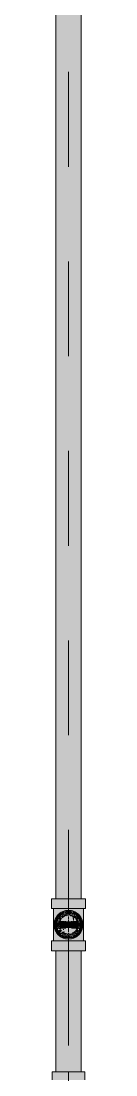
# Model space of a CAD drawing. Header units: millimetres. Extents: x -4000 to 187956, y -58990 to 162485.
# Drawn here: x 79221 to 79279, y 128198 to 129964 of the extents above; entities that cross this region are included whole.
import ezdxf

# ---------------------------------------------------------------- set-up
doc = ezdxf.new("R2010")
doc.units = ezdxf.units.MM
doc.linetypes.add('Dash 1_16_', pattern=[317.5, 158.75, -158.75])
for name, color, linetype, lineweight in [('F-SPRN', 3, 'Continuous', 9), ('P-PIPE', 3, 'Continuous', 9), ('P-PIPE-CNTR', 3, 'Continuous', 9)]:
    doc.layers.add(name, color=color, linetype=linetype, lineweight=lineweight)

# ---------------------------------------------------------------- blocks, each defined once
blk = doc.blocks.new('Sprinkler_Up - DN20-V244-FFS - TANG 1')
at = {"layer": 'F-SPRN', "transparency": 33554534}
for points in [[(-13.5, 0), (-3.9, 0.7), (-1.7, 2.9), (-1.2, 3.5), (-0.6, 4), (0.6, 4), (1.2, 3.5), (1.7, 2.9), (4.6, 0), (22.2, 0), (18, 13.1), (6.9, 21.2), (-6.9, 21.2), (-18, 13.1), (-22.2, 0)], [(-6.9, -21.2), (6.9, -21.2), (18, -13.1), (22.2, 0), (3.9, -0.7), (1.7, -2.9), (1.2, -3.5), (0.6, -4), (-0.6, -4), (-1.2, -3.5), (-1.7, -2.9), (-4.6, 0), (-22.2, 0), (-18, -13.1), (-12.4, -17.1)], [(0, -16.7), (4.3, -16.1), (11.8, -11.8), (16.1, -4.3), (16.1, 4.3), (11.8, 11.8), (8.3, 14.4), (0, 16.7), (-4.6, 15.9), (-11.8, 11.8), (-16.1, 4.3), (-16.1, -4.3), (-11.8, -11.8), (-8.3, -14.4), (-4.6, -15.4)], [(0, -15.6), (7.8, -13.5), (13.5, -7.8), (15.1, -4), (15.1, 4), (13.5, 7.8), (7.8, 13.5), (0, 15.6), (-7.8, 13.5), (-11, 11), (-15.4, 1.2), (-15.1, -4), (-11, -11), (-7.8, -13.5), (-4.6, -14.4)], [(-10.9, -5.5), (-10.9, 5.4), (-14.5, 5.4), (-14.5, -5.5)], [(-7.7, -5.5), (-7.7, 5.4), (-10.9, 5.4), (-10.9, -5.5)], [(-7.7, -5.5), (0, -5.5), (0, 5.4), (-7.7, 5.4), (-7.7, 1.2)], [(-2.9, -4.9), (2.9, -4.9), (5.7, 0), (-5.7, 0), (-4.6, -1.9)], [(0, 0), (5.7, 0), (2.9, 4.9), (-2.9, 4.9), (-4.6, 0)], [(0, 0), (4.6, 0), (0, 4.6), (-4.6, 0)], [(0, -4.6), (4.6, 0), (-4.6, 0)], [(0, -2.6), (1.3, 0), (-1.8, 0)], [(-1.3, 0), (1.8, 0), (0, 2.6)], [(7.7, -5.5), (7.7, 5.4), (0, 5.4), (0, -5.5)], [(10.9, -5.5), (10.9, 5.4), (7.7, 5.4), (7.7, -5.5)], [(14.5, -5.5), (14.5, 5.4), (10.9, 5.4), (10.9, -5.5)]]:
    blk.add_hatch(color=1, dxfattribs=at).paths.add_polyline_path(points)
at = {"layer": 'F-SPRN', "color": 1}
for p, q in [((-11.5, 5.4), (-14.5, 5.4)), ((-14.5, 5.4), (-11.3, 5.4)), ((-14.5, 5.4), (-14.5, 3.7)), ((-14.5, 3.3), (-14.5, 1.3)), ((-14.5, 1.2), (-14.5, 0)), ((-11.5, 5.4), (-11.5, 4)), ((-10.9, 1.9), (-10.9, 3.6)), ((-10.8, 5.4), (-8, 5.4)), ((-8.1, 5.4), (-10.8, 5.4)), ((-8.1, 5.4), (-8.1, 2.8)), ((-8.1, 2.5), (-8.1, 1.2)), ((-7.7, 4.8), (-7.7, 2.7)), ((-7.7, 4.8), (-7.7, 2.7)), ((-6.7, 5.4), (-4.7, 5.4)), ((-4.6, 5.4), (-5.8, 5.4)), ((-5.8, 3.8), (-5.8, 2.2)), ((-2.1, 0), (-2.1, 0)), ((-2.1, 0), (-2.1, -0.1)), ((0, 2.1), (-0.1, 2.1)), ((2.1, 0), (2.1, 0.1)), ((2.1, 0), (2.1, 0)), ((4.7, 5.4), (6.5, 5.4)), ((7.7, 5.4), (10.8, 5.4)), ((7.7, 5.2), (7.7, 2.7)), ((7.7, 5.2), (7.7, 2.7)), ((7.7, 2.3), (7.7, 0.5)), ((7.7, 2.3), (7.7, 0.5)), ((10.8, 5.4), (8.1, 5.4)), ((8.1, 5.4), (8.1, 2.8)), ((8.1, 2.5), (8.1, 0.4)), ((10.9, 5.4), (14.5, 5.4)), ((10.9, 3.6), (10.9, 0.2)), ((14.5, 5.4), (11.5, 5.4)), ((11.5, 5.4), (11.5, 4)), ((11.5, 3), (11.5, 0.2)), ((14.5, 5.4), (14.5, -5.5)), ((-14.5, -1.3), (-14.5, -3.7)), ((-11.1, -5.5), (-14.5, -5.5)), ((-14.5, -5.5), (-11.5, -5.5)), ((-10.9, -2.6), (-10.9, -1.3)), ((-10.8, -5.5), (-8.1, -5.5)), ((-7.8, -5.5), (-10.8, -5.5)), ((-8.1, -4.2), (-8.1, -5.5)), ((-7.7, -2.7), (-7.7, -4)), ((-7.7, -2.7), (-7.7, -4)), ((-7, -5.5), (-5.8, -5.5)), ((-4.8, -5.5), (-7, -5.5)), ((-5.8, -2.3), (-5.8, -3.8)), ((-5.8, -5.5), (-4.6, -5.5)), ((-2.1, -0.3), (-2, -0.4)), ((-2, -0.4), (-2, -0.5)), ((-2, -0.5), (-2, -0.6)), ((-2, -0.6), (-2, -0.7)), ((-2, -0.7), (-1.9, -0.7)), ((-1.9, -0.7), (-1.9, -0.8)), ((-1.9, -0.8), (-1.9, -0.9)), ((-1.9, -0.9), (-1.8, -1)), ((-1.8, -1), (-1.8, -1.1)), ((-1.8, -1), (-1.8, -1)), ((-1.8, -1.1), (-1.7, -1.2)), ((-1.7, -1.2), (-1.6, -1.3)), ((-1.7, -1.2), (-1.7, -1.2)), ((-1.6, -1.3), (-1.6, -1.4)), ((-1.6, -1.4), (-1.5, -1.4)), ((-1.5, -1.4), (-1.4, -1.5)), ((-1.4, -1.5), (-1.3, -1.6)), ((-1.4, -1.5), (-1.4, -1.5)), ((-1.3, -1.6), (-1.3, -1.7)), ((-1.3, -1.7), (-1.2, -1.7)), ((-1.2, -1.7), (-1.1, -1.7)), ((-1.1, -1.7), (-1.1, -1.8)), ((-1.1, -1.8), (-1, -1.8)), ((-1, -1.8), (-0.9, -1.9)), ((-0.9, -1.9), (-0.8, -1.9)), ((-0.8, -1.9), (-0.7, -2)), ((-0.8, -1.9), (-0.8, -1.9)), ((-0.7, -2), (-0.6, -2)), ((-0.6, -2), (-0.5, -2)), ((-0.5, -2), (-0.4, -2)), ((-0.4, -2), (-0.3, -2.1)), ((-0.4, -2), (-0.4, -2)), ((-0.3, -2.1), (-0.2, -2.1)), ((-0.2, -2.1), (-0.1, -2.1)), ((-0.1, -2.1), (0, -2.1)), ((0, -2.1), (0.1, -2.1)), ((0.1, -2.1), (0.2, -2.1)), ((0.1, -2.1), (0.1, -2.1)), ((0.2, -2.1), (0.3, -2.1)), ((0.3, -2.1), (0.4, -2)), ((0.4, -2), (0.5, -2)), ((0.5, -2), (0.6, -2)), ((0.6, -2), (0.7, -2)), ((0.6, -2), (0.6, -2)), ((0.7, -2), (0.8, -1.9)), ((0.8, -1.9), (0.9, -1.9)), ((0.9, -1.9), (1, -1.8)), ((0.9, -1.9), (0.9, -1.9)), ((1, -1.8), (1.1, -1.8)), ((1.1, -1.8), (1.2, -1.7)), ((1.2, -1.7), (1.3, -1.6)), ((1.2, -1.7), (1.2, -1.7)), ((1.3, -1.6), (1.4, -1.6)), ((1.4, -1.5), (1.5, -1.5)), ((1.4, -1.6), (1.4, -1.5)), ((1.5, -1.4), (1.6, -1.3)), ((1.5, -1.5), (1.5, -1.4)), ((1.6, -1.3), (1.7, -1.2)), ((1.6, -1.3), (1.6, -1.3)), ((1.7, -1.1), (1.8, -1.1)), ((1.7, -1.2), (1.7, -1.1)), ((1.8, -1), (1.9, -0.9)), ((1.8, -1.1), (1.8, -1)), ((1.9, -0.8), (2, -0.7)), ((1.9, -0.8), (1.9, -0.8)), ((1.9, -0.9), (1.9, -0.8)), ((2, -0.4), (2.1, -0.3)), ((2, -0.5), (2, -0.4)), ((2, -0.5), (2, -0.5)), ((2, -0.6), (2, -0.5)), ((2, -0.7), (2, -0.6)), ((2.1, -0.1), (2.1, 0)), ((2.1, -0.2), (2.1, -0.1)), ((2.1, -0.3), (2.1, -0.2)), ((7, -5.5), (4.8, -5.5)), ((5.8, -2.2), (5.8, -3.8)), ((5.8, -5.5), (7, -5.5)), ((7.7, -0.5), (7.7, -2.3)), ((7.7, -0.5), (7.7, -2.3)), ((7.7, -2.7), (7.7, -5.4)), ((7.7, -2.7), (7.7, -5.4)), ((10.8, -5.5), (7.7, -5.5)), ((8.1, -0.4), (8.1, -2.5)), ((8.1, -2.8), (8.1, -5.5)), ((8.1, -5.5), (10.8, -5.5)), ((10.9, -0.2), (10.9, -3.6)), ((14.5, -5.5), (10.9, -5.5)), ((11.5, -0.2), (11.5, -3)), ((11.5, -4), (11.5, -5.5)), ((11.5, -5.5), (14.5, -5.5))]:
    blk.add_line(p, q, dxfattribs=at)
at = {"layer": 'F-SPRN', "color": 1, "flags": 128}
for points in [[(-0.6, 2), (-0.7, 2), (-0.8, 1.9), (-0.9, 1.9), (-0.9, 1.9), (-1, 1.8), (-1.1, 1.8), (-1.2, 1.7), (-1.2, 1.7), (-1.3, 1.6), (-1.4, 1.6), (-1.4, 1.5), (-1.5, 1.5), (-1.5, 1.4), (-1.6, 1.3), (-1.6, 1.3), (-1.7, 1.2), (-1.7, 1.1), (-1.8, 1.1), (-1.8, 1), (-1.9, 0.9), (-1.9, 0.8), (-1.9, 0.8), (-2, 0.7), (-2, 0.6), (-2, 0.5), (-2, 0.5), (-2, 0.4), (-2.1, 0.3), (-2.1, 0.2), (-2.1, 0.1), (-2.1, 0)], [(-0.5, 2), (-0.6, 2), (-0.6, 2)], [(-0.1, 2.1), (-0.1, 2.1), (-0.2, 2.1), (-0.3, 2.1), (-0.4, 2), (-0.5, 2)], [(2.1, 0.1), (2.1, 0.2), (2.1, 0.2), (2.1, 0.3), (2, 0.4), (2, 0.5), (2, 0.6), (2, 0.7), (1.9, 0.7), (1.9, 0.8), (1.9, 0.9), (1.8, 1), (1.8, 1), (1.8, 1.1), (1.7, 1.2), (1.7, 1.2), (1.6, 1.3), (1.6, 1.4), (1.5, 1.4), (1.4, 1.5), (1.4, 1.5), (1.3, 1.6), (1.3, 1.7), (1.2, 1.7), (1.1, 1.7), (1.1, 1.8), (1, 1.8), (0.9, 1.9), (0.8, 1.9), (0.8, 1.9), (0.7, 2), (0.6, 2), (0.5, 2), (0.4, 2), (0.4, 2), (0.3, 2.1), (0.2, 2.1), (0.1, 2.1), (0, 2.1)], [(-2.1, -0.1), (-2.1, -0.2), (-2.1, -0.2), (-2.1, -0.3)]]:
    blk.add_lwpolyline(points, dxfattribs=at)
at = {"layer": 'F-SPRN', "color": 1}
for radius, start, end in [(22.2, 360, 180), (21.9, 108.2621, 125.7507), (21.9, 99.348, 107.901), (21.9, 90.145, 98.8503), (21.9, 72.5583, 89.4624), (21.9, 54.2493, 71.7379), (21.9, 165.6773, 176.6838), (21.9, 144.7698, 164.8151), (21.9, 126.6942, 143.2701), (16.7, 167.6802, 180), (16.7, 167.6802, 180), (16.7, 155.3879, 164.9693), (16.7, 155.3879, 164.9693), (15.6, 175.5951, 180), (15.6, 175.5951, 180), (15.6, 166.4265, 171.292), (15.6, 166.4265, 171.292), (15.6, 150.9409, 165), (15.6, 159.6139, 165), (16.7, 136.7213, 149.931), (16.7, 136.7213, 149.931), (15.6, 150.9409, 156.3845), (15.6, 138.4214, 150), (15.6, 138.4214, 150), (16.7, 121.4181, 130.5751), (16.7, 121.4181, 130.5751), (15.6, 120.5262, 133.2078), (15.6, 120.5262, 133.2078), (16.7, 106.5995, 120), (16.7, 106.5995, 120), (15.6, 114.4363, 119.9813), (15.6, 114.4363, 119.9813), (5.71, 157.408, 165.6095), (15.6, 105, 107.3766), (15.6, 105, 107.3766), (16.7, 105, 106.1954), (16.7, 105, 106.1954), (4.63, 155.7832, 180), (4.63, 155.7832, 180), (16.7, 96.4143, 105), (16.7, 96.4143, 105), (4.63, 109.0192, 138.2703), (4.63, 109.0192, 138.2703), (15.6, 95.5762, 100.6843), (15.6, 95.5762, 100.6843), (2.56, 109.0192, 168.8278), (2.56, 109.0192, 168.8278), (2.04, 109.0192, 180), (16.7, 83.0684, 90), (16.7, 83.0684, 90), (4.63, 17.9592, 90), (4.63, 17.9592, 90), (3.81, 57.0577, 90), (2.56, 14.5599, 90), (2.56, 14.5599, 90), (2.04, 10.4703, 90), (15.6, 75.573, 80.5892), (15.6, 75.573, 80.5892), (3.81, 16.1605, 43.8358), (15.6, 67.5614, 74.5481), (15.6, 67.5614, 74.5481), (16.7, 60, 75), (16.7, 60, 75), (15.6, 60.0187, 65.5637), (15.6, 60.0187, 65.5637), (15.6, 46.7922, 60), (15.6, 46.7922, 60), (16.7, 49.4249, 58.5819), (16.7, 49.4249, 58.5819), (15.6, 30, 41.5786), (15.6, 30, 41.5786), (16.7, 30, 43.2787), (16.7, 30, 43.2787), (21.9, 36.7299, 53.3058), (15.6, 23.6155, 29.5646), (15.6, 15, 29.5646), (15.6, 15, 20.3861), (16.7, 15, 24.6121), (16.7, 15, 24.6121), (15.6, 360, 13.6618), (15.6, 0, 13.6618), (16.7, 360, 12.3198), (16.7, 0, 12.3198), (21.9, 15.1849, 35.2302), (21.9, 0.7385, 14.3227), (22.2, 180, 360), (21.9, 180.7385, 194.3227), (21.9, 195.1849, 215.2302), (21.9, 216.7299, 233.3058), (16.7, 180, 192.3198), (16.7, 180, 192.3198), (16.7, 195.0307, 204.6121), (16.7, 195.0307, 204.6121), (15.6, 181.9082, 193.6618), (15.6, 181.9082, 193.6618), (15.6, 197.3339, 209.5646), (15.6, 197.3339, 209.5646), (16.7, 210.069, 223.2787), (16.7, 210.069, 223.2787), (15.6, 212.5472, 221.5786), (15.6, 212.5472, 221.5786), (16.7, 229.4249, 238.5819), (16.7, 229.4249, 238.5819), (15.6, 233.795, 240), (15.6, 233.795, 240), (16.7, 240, 255), (16.7, 240, 255), (15.6, 240.0187, 252.6234), (15.6, 240.0187, 252.6234), (15.6, 252.6234, 255), (15.6, 252.6234, 255), (4.63, 197.9592, 0), (4.63, 197.9592, 360), (15.6, 255, 267.64), (15.6, 255, 267.64), (3.81, 196.1605, 360), (2.56, 191.1677, 270), (2.56, 191.1677, 270), (2.04, 190.4703, 270), (16.7, 263.0684, 270), (16.7, 263.0684, 270), (2.04, 270, 0), (2.56, 270, 0), (2.56, 270, 360), (15.6, 275.5762, 280.6843), (15.6, 275.5762, 280.6843), (16.7, 276.4143, 285), (16.7, 276.4143, 285), (16.7, 286.5995, 300), (16.7, 286.5995, 300), (15.6, 294.4363, 299.9813), (15.6, 294.4363, 299.9813), (15.6, 300, 313.2078), (15.6, 300, 313.2078), (16.7, 301.4181, 310.5751), (16.7, 301.4181, 310.5751), (15.6, 318.4214, 330), (15.6, 318.4214, 330), (16.7, 316.7213, 330), (16.7, 316.7213, 330), (21.9, 306.6942, 323.2701), (15.6, 330.4354, 345), (15.6, 330.4354, 336.3845), (15.6, 339.6139, 345), (15.6, 346.3382, 360), (15.6, 346.3382, 360), (16.7, 335.3879, 345), (16.7, 335.3879, 345), (16.7, 347.6802, 360), (16.7, 347.6802, 360), (21.9, 324.7698, 344.8151), (21.9, 345.6773, 359.2615), (21.9, 234.9761, 251.7379), (21.9, 252.5583, 269.4624), (21.9, 270.145, 278.8503), (21.9, 279.348, 287.901), (21.9, 288.2621, 305.0239)]:
    blk.add_arc((0, 0), radius, start, end, dxfattribs=at)
blk = doc.blocks.new('Steel_Transition_Threaded_HoaPhat - Standard-V248-FFS - TANG 1')
at = {"layer": 'P-PIPE', "lineweight": 13, "transparency": 33554534}
h = blk.add_hatch(color=1, dxfattribs=at)
h.paths.add_polyline_path([(79250, 128427.6), (79255.8, 128428.4), (79264.4, 128433), (79265.9, 128434.2), (79269.5, 128438.8), (79271.7, 128444.3), (79272.5, 128450.1), (79271.7, 128455.9), (79269.5, 128461.3), (79265.9, 128466), (79261.3, 128469.6), (79255.8, 128471.8), (79250, 128472.6), (79244.2, 128471.8), (79238.7, 128469.5), (79234.1, 128466), (79230.5, 128461.3), (79228.3, 128455.9), (79227.5, 128450.1), (79228.3, 128444.3), (79230.5, 128438.8), (79235.6, 128433), (79238.8, 128430.6), (79244.2, 128428.4)])
h.paths.add_polyline_path([(79250, 128430), (79244.8, 128430.7), (79239.5, 128433), (79235.8, 128435.9), (79232.6, 128440), (79230.6, 128444.9), (79230.1, 128451.3), (79230.6, 128455.3), (79232.6, 128460.1), (79235.8, 128464.3), (79240, 128467.5), (79245, 128469.5), (79250, 128470.2), (79255.2, 128469.5), (79260.1, 128467.5), (79264.2, 128464.3), (79267.4, 128460.1), (79269.4, 128455.3), (79270.1, 128450.1), (79269.4, 128444.9), (79267.4, 128440), (79264.2, 128435.9), (79260.1, 128432.7), (79255.2, 128430.7)])
for points in [[(79250, 128430), (79250, 128433.7), (79241.8, 128435.9), (79235.8, 128441.9), (79233.6, 128450.1), (79235.8, 128458.3), (79241.8, 128464.3), (79250, 128466.5), (79250, 128470.2), (79244.8, 128469.5), (79240, 128467.5), (79235.8, 128464.3), (79232.6, 128460.1), (79230.1, 128451.3), (79229.9, 128450.1), (79230.6, 128444.9), (79232.6, 128440), (79235.8, 128435.9), (79240, 128432.7), (79244.8, 128430.7)], [(79250, 128431.6), (79256.7, 128433), (79259.3, 128434.1), (79263.1, 128437), (79266, 128440.8), (79267.9, 128445.3), (79268.5, 128450.1), (79267.9, 128454.9), (79266, 128459.3), (79263.1, 128463.2), (79259.3, 128466.1), (79254.8, 128468), (79250, 128468.6), (79245.2, 128468), (79240.8, 128466.1), (79236.9, 128463.2), (79234, 128459.3), (79231.7, 128451.3), (79231.5, 128450.1), (79232.1, 128445.3), (79234, 128440.8), (79236.9, 128437), (79243.3, 128433), (79245.2, 128432.2)], [(79250, 128430), (79255.2, 128430.7), (79260.5, 128433), (79264.2, 128435.9), (79267.4, 128440), (79269.4, 128444.9), (79270.1, 128450.1), (79269.4, 128455.3), (79267.4, 128460.1), (79264.2, 128464.3), (79260.1, 128467.5), (79255, 128469.5), (79250, 128469.5), (79250, 128466.5), (79258.2, 128464.3), (79264.2, 128458.3), (79266.4, 128450.1), (79264.2, 128441.9), (79258.2, 128435.9), (79250, 128433)]]:
    blk.add_hatch(color=1, dxfattribs=at).paths.add_polyline_path(points)
at = {"layer": 'P-PIPE', "color": 20, "lineweight": 13}
for radius, start, end in [(22.5, 90, 270), (22.5, 120.191, 270), (20.1, 150, 162.7449), (18.5, 157.6232, 165), (18.5, 157.6232, 165), (20.1, 135, 148.1553), (18.5, 136.4297, 150), (18.5, 136.4297, 150), (20.1, 128.8856, 135), (16.4, 143.5463, 150), (18.5, 123.4976, 133.2041), (18.5, 123.4976, 133.2041), (20.1, 109.6859, 125.0043), (22.5, 120, 120.191), (22.5, 90, 120), (16.4, 121.0738, 128.0319), (18.5, 106.819, 120), (18.5, 106.819, 120), (16.4, 115.1607, 120), (16.4, 107.4657, 111.9681), (20.1, 104.4537, 105), (20.1, 100.9975, 104.4537), (18.5, 104.5189, 105), (18.5, 104.5189, 105), (16.4, 105, 106.4788), (18.5, 91.4353, 103.2046), (18.5, 91.4353, 103.2046), (16.4, 96.2132, 104.6042), (20.1, 90.5246, 98.5089), (22.5, 60, 90), (22.5, 270, 90), (22.5, 270, 59.809), (18.5, 78.0986, 90), (18.5, 78.0986, 90), (20.1, 75.5463, 87.9279), (18.5, 60, 75), (18.5, 60, 75), (16.4, 66.9681, 72.9388), (20.1, 75, 75.5463), (20.1, 60, 75), (16.4, 50.4733, 56.6389), (20.1, 54.9957, 60), (18.5, 46.7959, 56.5024), (18.5, 46.7959, 56.5024), (22.5, 59.809, 60), (20.1, 31.8447, 51.1144), (16.4, 30, 38.0319), (18.5, 30, 43.5703), (18.5, 30, 43.5703), (18.5, 15, 22.3768), (18.5, 15, 22.3768), (20.1, 17.2551, 30), (20.1, 176.5806, 193.9501), (20.1, 166.0499, 175.8245), (20.1, 197.2551, 210), (18.5, 166.5939, 180), (18.5, 166.5939, 180), (18.5, 180, 193.4061), (18.5, 180, 193.4061), (18.5, 195, 202.3768), (18.5, 195, 202.3768), (20.1, 211.8447, 231.1144), (16.4, 168.5467, 175.8091), (16.4, 184.8393, 191.4533), (18.5, 210, 223.5703), (18.5, 210, 223.5703), (16.4, 158.0319, 163.506), (16.4, 210.6635, 216.4537), (18.5, 316.4297, 330), (18.5, 316.4297, 330), (20.1, 315, 328.1553), (16.4, 338.0319, 342.8691), (16.4, 0, 8.0319), (16.4, 353.5463, 0), (18.5, 337.6232, 345), (18.5, 337.6232, 345), (20.1, 330, 342.7449), (18.5, 0, 13.4061), (18.5, 346.5939, 13.4061), (18.5, 346.5939, 0), (20.1, 346.0499, 13.9501), (18.5, 226.7959, 236.5024), (18.5, 226.7959, 236.5024), (20.1, 238.4086, 255), (16.4, 230.4733, 236.6389), (18.5, 240, 248.4957), (18.5, 240, 248.4957), (16.4, 240, 246.5955), (18.5, 248.8886, 255), (18.5, 248.8886, 255), (20.1, 255.0607, 267.9279), (16.4, 253.5212, 255), (18.5, 258.0986, 270), (18.5, 258.0986, 270), (16.4, 264.1652, 268.506), (20.1, 270.5246, 278.5089), (18.5, 271.4353, 283.2046), (18.5, 271.4353, 283.2046), (16.4, 276.2132, 283.9063), (20.1, 280.9975, 285), (16.4, 287.4657, 291.9681), (18.5, 286.819, 291.1114), (18.5, 286.819, 291.1114), (16.4, 293.4045, 300), (18.5, 291.5043, 300), (18.5, 291.5043, 300), (20.1, 289.6859, 301.5914), (18.5, 303.4976, 313.2041), (18.5, 303.4976, 313.2041), (20.1, 308.8856, 315)]:
    blk.add_arc((79250, 128450.1), radius, start, end, dxfattribs=at)

msp = doc.modelspace()

# ---------------------------------------------------------------- hatches: boundary and pattern name
at = {"layer": 'P-PIPE', "transparency": 33554534}
for points in [[(79250, 128493.7), (79250, 131148.9), (79228.9, 131148.9), (79229.6, 128493.7), (79244.5, 128493.7)], [(79250, 128493.7), (79271.1, 128493.7), (79270.4, 131148.9), (79250, 131148.9), (79250, 128506)], [(79222.4, 128477), (79250, 128477), (79250, 128493.7), (79221.4, 128493.7), (79221.4, 128477)], [(79278.6, 128477), (79277.7, 128493.7), (79250, 128493.7), (79250, 128477), (79277.7, 128477)], [(79228.1, 128423.1), (79250, 128423.1), (79250, 128428.9), (79240.8, 128431.3), (79233.9, 128436.8), (79231.7, 128439.4), (79229.2, 128446.2), (79229.2, 128454), (79233.9, 128463.4), (79237.7, 128467), (79244.3, 128470.2), (79250, 128471.2), (79250, 128477), (79224.7, 128477), (79225.6, 128423.1)], [(79250, 128426), (79256.2, 128426.8), (79262.1, 128429.2), (79267.1, 128433), (79270.9, 128438), (79273.3, 128443.8), (79274.1, 128450.1), (79273.3, 128456.3), (79270.9, 128462.1), (79263.9, 128469.5), (79262.1, 128471), (79256.2, 128473.4), (79250, 128474.2), (79243.8, 128473.4), (79236.1, 128469.5), (79233, 128467.1), (79229.1, 128462.1), (79226.7, 128456.3), (79225.9, 128450.1), (79226.7, 128443.8), (79229.1, 128438), (79233, 128433), (79237.9, 128429.2), (79243.8, 128426.8)], [(79271.9, 128423.1), (79275.3, 128423.1), (79274.4, 128477), (79250, 128477), (79250, 128471.2), (79259.2, 128468.9), (79266.1, 128463.4), (79268.3, 128460.7), (79270.8, 128454), (79270.8, 128446.2), (79266.1, 128436.8), (79262, 128433), (79255.7, 128430), (79250, 128428.9), (79250, 128423.1), (79267.9, 128423.1)], [(79241.7, 128435.6), (79242.8, 128437.6), (79241.7, 128441.7), (79242.8, 128445.9), (79245.8, 128449), (79257.2, 128454.3), (79258.4, 128458.4), (79257.2, 128462.6), (79255.9, 128464.3), (79250, 128466.8), (79241.7, 128464.6), (79235.5, 128458.4), (79233.3, 128450.1), (79235.5, 128441.7), (79238.2, 128438.3)], [(79250, 128433.4), (79258.4, 128435.6), (79261.8, 128438.3), (79266.1, 128445.8), (79266.1, 128454.4), (79261.8, 128461.9), (79258.4, 128464.6), (79250, 128466.8), (79245.4, 128466), (79238.2, 128461.9), (79233.9, 128454.4), (79233.9, 128445.8), (79238.2, 128438.3), (79241.7, 128435.6), (79245.4, 128434.6)], [(79222.4, 128406.4), (79250, 128406.4), (79250, 128423.1), (79221.4, 128423.1), (79221.4, 128406.4)], [(79278.6, 128406.4), (79277.7, 128423.1), (79250, 128423.1), (79250, 128406.4), (79277.7, 128406.4)], [(79244.5, 128203.5), (79250, 128203.5), (79250, 128406.4), (79228.9, 128406.4), (79229.6, 128203.5), (79239.5, 128203.5)], [(79250, 128203.5), (79271.1, 128203.5), (79270.4, 128406.4), (79250, 128406.4), (79250, 128360)], [(79222.7, 128190.2), (79277.4, 128190.2), (79276.4, 128203.5), (79222.7, 128203.5)]]:
    msp.add_hatch(color=1, dxfattribs=at).paths.add_polyline_path(points)

# ---------------------------------------------------------------- linework, layer by layer
at = {"layer": 'P-PIPE', "color": 20, "lineweight": 13}
for p, q in [((79228.9, 131148.9), (79228.9, 128493.7)), ((79271.1, 128493.7), (79271.1, 131148.9)), ((79221.4, 128493.7), (79221.4, 128477)), ((79228.8, 128493.7), (79221.4, 128493.7)), ((79250, 128493.7), (79221.4, 128493.7)), ((79228.9, 128493.7), (79229.6, 128493.7)), ((79229.7, 128493.7), (79235.1, 128493.7)), ((79235, 128493.7), (79229.8, 128493.7)), ((79235.6, 128493.7), (79264.4, 128493.7)), ((79242.6, 128493.7), (79235.7, 128493.7)), ((79250, 128493.7), (79242.6, 128493.7)), ((79257.4, 128493.7), (79250, 128493.7)), ((79278.6, 128493.7), (79250, 128493.7)), ((79264.3, 128493.7), (79257.4, 128493.7)), ((79264.9, 128493.7), (79270.3, 128493.7)), ((79270.2, 128493.7), (79265, 128493.7)), ((79270.4, 128493.7), (79271.1, 128493.7)), ((79278.6, 128493.7), (79271.2, 128493.7)), ((79278.6, 128477), (79278.6, 128493.7)), ((79221.4, 128477), (79224.6, 128477)), ((79221.4, 128477), (79250, 128477)), ((79224.7, 128477), (79224.7, 128423.1)), ((79225.6, 128477), (79224.7, 128477)), ((79225.6, 128477), (79224.7, 128477)), ((79225.5, 128477), (79229.8, 128477)), ((79228.1, 128477), (79225.6, 128477)), ((79242.6, 128477), (79225.6, 128477)), ((79232.1, 128477), (79228.1, 128477)), ((79229.8, 128477), (79234.7, 128477)), ((79234.6, 128477), (79232.1, 128477)), ((79237.4, 128477), (79235.6, 128477)), ((79235.7, 128477), (79241.9, 128477)), ((79241.9, 128477), (79237.4, 128477)), ((79243.4, 128477), (79250, 128477)), ((79250, 128477), (79243.5, 128477)), ((79250, 128477), (79243.5, 128477)), ((79250, 128477), (79256.6, 128477)), ((79250, 128477), (79278.6, 128477)), ((79256.5, 128477), (79250, 128477)), ((79256.5, 128477), (79250, 128477)), ((79275.3, 128477), (79257.4, 128477)), ((79258.1, 128477), (79264.3, 128477)), ((79262.6, 128477), (79258.1, 128477)), ((79264.4, 128477), (79262.6, 128477)), ((79265.3, 128477), (79270.2, 128477)), ((79267.9, 128477), (79265.4, 128477)), ((79271.9, 128477), (79267.9, 128477)), ((79270.2, 128477), (79274.5, 128477)), ((79274.4, 128477), (79271.9, 128477)), ((79275.3, 128477), (79274.4, 128477)), ((79275.3, 128423.1), (79275.3, 128477)), ((79275.4, 128477), (79278.6, 128477)), ((79221.4, 128423.1), (79221.4, 128406.4)), ((79224.6, 128423.1), (79221.4, 128423.1)), ((79250, 128423.1), (79221.4, 128423.1)), ((79224.7, 128423.1), (79225.6, 128423.1)), ((79224.7, 128423.1), (79242.6, 128423.1)), ((79229.8, 128423.1), (79225.5, 128423.1)), ((79225.6, 128423.1), (79228.1, 128423.1)), ((79228.1, 128423.1), (79232.1, 128423.1)), ((79234.7, 128423.1), (79229.8, 128423.1)), ((79232.1, 128423.1), (79234.6, 128423.1)), ((79233, 128433), (79233, 128433)), ((79235.6, 128423.1), (79237.4, 128423.1)), ((79241.9, 128423.1), (79235.7, 128423.1)), ((79237.4, 128423.1), (79241.9, 128423.1)), ((79250, 128423.1), (79243.4, 128423.1)), ((79243.5, 128423.1), (79250, 128423.1)), ((79243.5, 128423.1), (79250, 128423.1)), ((79256.6, 128423.1), (79250, 128423.1)), ((79278.6, 128423.1), (79250, 128423.1)), ((79250, 128423.1), (79256.5, 128423.1)), ((79250, 128423.1), (79256.5, 128423.1)), ((79257.4, 128423.1), (79274.4, 128423.1)), ((79264.3, 128423.1), (79258.1, 128423.1)), ((79258.1, 128423.1), (79262.6, 128423.1)), ((79262.6, 128423.1), (79264.4, 128423.1)), ((79270.2, 128423.1), (79265.3, 128423.1)), ((79265.4, 128423.1), (79267.9, 128423.1)), ((79267.1, 128433), (79267, 128433)), ((79267.9, 128423.1), (79271.9, 128423.1)), ((79274.5, 128423.1), (79270.2, 128423.1)), ((79271.9, 128423.1), (79274.4, 128423.1)), ((79274.4, 128423.1), (79275.3, 128423.1)), ((79274.4, 128423.1), (79275.3, 128423.1)), ((79278.6, 128423.1), (79275.4, 128423.1)), ((79278.6, 128406.4), (79278.6, 128423.1)), ((79221.4, 128406.4), (79228.8, 128406.4)), ((79221.4, 128406.4), (79250, 128406.4)), ((79228.9, 128406.4), (79228.9, 128203.5)), ((79229.6, 128406.4), (79228.9, 128406.4)), ((79235.1, 128406.4), (79229.7, 128406.4)), ((79229.8, 128406.4), (79235, 128406.4)), ((79264.4, 128406.4), (79235.6, 128406.4)), ((79235.7, 128406.4), (79242.6, 128406.4)), ((79242.6, 128406.4), (79250, 128406.4)), ((79250, 128406.4), (79257.4, 128406.4)), ((79250, 128406.4), (79278.6, 128406.4)), ((79257.4, 128406.4), (79264.3, 128406.4)), ((79270.3, 128406.4), (79264.9, 128406.4)), ((79265, 128406.4), (79270.2, 128406.4)), ((79271.1, 128406.4), (79270.4, 128406.4)), ((79271.1, 128203.5), (79271.1, 128406.4)), ((79271.2, 128406.4), (79278.6, 128406.4)), ((79222.7, 128203.5), (79222.7, 128190.2)), ((79277.4, 128203.5), (79222.7, 128203.5)), ((79228.7, 128203.5), (79222.7, 128203.5)), ((79228.9, 128203.5), (79229.6, 128203.5)), ((79231.7, 128203.5), (79268.3, 128203.5)), ((79236.3, 128203.5), (79231.7, 128203.5)), ((79242.9, 128203.5), (79236.3, 128203.5)), ((79250, 128203.5), (79242.9, 128203.5)), ((79257.1, 128203.5), (79250, 128203.5)), ((79263.7, 128203.5), (79257.1, 128203.5)), ((79268.4, 128203.5), (79263.7, 128203.5)), ((79270.4, 128203.5), (79271.1, 128203.5)), ((79277.4, 128203.5), (79271.3, 128203.5)), ((79277.4, 128190.2), (79277.4, 128203.5))]:
    msp.add_line(p, q, dxfattribs=at)
for radius, start, end in [(24.1, 90, 270), (24.1, 90, 105), (24.1, 315, 90), (24.1, 270, 90), (24.1, 105, 225), (21.1, 158.0211, 165), (21.1, 150, 154.6013), (21.1, 137.2293, 141.8404), (21.1, 128.0211, 135), (21.1, 113.0211, 125.8689), (21.1, 99.731, 105), (21.1, 90, 98.0211), (21.1, 83.0211, 87.7707), (21.1, 75, 81.9292), (21.1, 62.2293, 67.9794), (21.1, 54.1311, 60), (21.1, 38.1596, 51.9789), (21.1, 25.3987, 30), (21.1, 15, 21.9789), (21.1, 173.0708, 176.7503), (21.1, 182.0242, 194.2622), (21.1, 165.7378, 173.0211), (21.1, 195, 203.0211), (21.1, 206.4435, 210), (21.1, 330, 334.6013), (21.1, 336.9789, 345), (21.1, 345.7378, 357.7452), (21.1, 2.0242, 12.7707), (21.1, 213.8363, 218.0211), (24.1, 225.072, 270), (21.1, 219.3488, 233.0211), (21.1, 234.4309, 245.5764), (21.1, 246.9789, 251.1321), (21.1, 255, 270), (24.1, 270, 314.928), (21.1, 270, 276.9789), (21.1, 279.731, 285), (21.1, 291.9789, 305.5691), (21.1, 306.9789, 321.8404)]:
    msp.add_arc((79250, 128450.1), radius, start, end, dxfattribs=at)
at = {"layer": 'P-PIPE', "color": 1}
for centre, radius, start, end in [((79250, 128450.1), 16.7, 157.579, 164.2722), ((79250, 128458.4), 8.35, 69.0027, 79.2369), ((79250, 128458.4), 8.35, 20.1285, 29.0413), ((79250, 128458.4), 8.35, 8.0385, 17.9918), ((79250, 128458.4), 8.35, 352.2824, 1.6717), ((79250, 128450.1), 16.7, 46.0317, 57.203), ((79250, 128450.1), 16.7, 39.3092, 45.2846), ((79250, 128450.1), 16.7, 32.3031, 39.2955), ((79250, 128450.1), 16.7, 23.314, 31.0974), ((79250, 128450.1), 16.7, 16.9375, 22.421), ((79250, 128450.1), 16.7, 182.797, 189.8892), ((79250, 128450.1), 16.7, 170.1108, 175.0802), ((79250, 128450.1), 16.7, 190.2154, 195.2487), ((79250, 128441.7), 8.35, 172.0327, 181.5407), ((79250, 128441.7), 8.35, 199.9004, 209.0413), ((79250, 128441.7), 8.35, 131.0366, 150), ((79250, 128441.7), 8.35, 115.6806, 125.5287), ((79250, 128441.7), 8.35, 100.6842, 114.0387), ((79250, 128441.7), 8.35, 90, 100.6842), ((79250, 128458.4), 8.35, 270, 280.6842), ((79250, 128458.4), 8.35, 316.3183, 330), ((79250, 128450.1), 16.7, 314.7154, 320.6908), ((79250, 128450.1), 16.7, 328.9026, 336.686), ((79250, 128450.1), 16.7, 337.2636, 343.0625), ((79250, 128450.1), 16.7, 4.3093, 9.8892), ((79250, 128450.1), 16.7, 231.8726, 237.203), ((79250, 128441.7), 8.35, 249.0027, 259.2369), ((79250, 128450.1), 16.7, 264.6626, 273.5288), ((79250, 128450.1), 16.7, 308.1274, 313.9683)]:
    msp.add_arc(centre, radius, start, end, dxfattribs=at)
at = {"layer": 'P-PIPE-CNTR', "color": 1, "linetype": 'Dash 1_16_'}
for p, q in [((79250, 131148.9), (79250, 128493.7)), ((79250, 131148.9), (79250, 128493.7)), ((79250, 128472.6), (79250, 128475.1)), ((79250, 128471.2), (79250, 128472.6)), ((79250, 128463.6), (79250, 128465.2)), ((79250, 128459.8), (79250, 128462.6)), ((79250, 128455.5), (79250, 128459.1)), ((79225, 128450.1), (79227.5, 128450.1)), ((79227.8, 128450.1), (79231.5, 128450.1)), ((79231.5, 128450.1), (79233.3, 128450.1)), ((79236.9, 128450.1), (79240.4, 128450.1)), ((79240.4, 128450.1), (79242.3, 128450.1)), ((79245.4, 128450.1), (79247.6, 128450.1)), ((79248.7, 128450.1), (79250, 128450.1)), ((79250, 128452.6), (79250, 128454.3)), ((79250, 128450.1), (79250, 128452.1)), ((79250, 128448), (79250, 128450.1)), ((79250, 128450.1), (79251.3, 128450.1)), ((79250, 128445.9), (79250, 128447.5)), ((79250, 128441.1), (79250, 128444.6)), ((79250, 128438.1), (79250, 128440.4)), ((79251.8, 128450.1), (79254.6, 128450.1)), ((79255.7, 128450.1), (79263.5, 128450.1)), ((79266.4, 128450.1), (79268.5, 128450.1)), ((79268.5, 128450.1), (79272.2, 128450.1)), ((79272.5, 128450.1), (79275, 128450.1)), ((79250, 128435), (79250, 128436.5)), ((79250, 128430), (79250, 128431.6)), ((79250, 128427.6), (79250, 128428.9)), ((79250, 128425.1), (79250, 128427.6)), ((79250, 128406.4), (79250, 128203.5)), ((79250, 128406.4), (79250, 128203.5))]:
    msp.add_line(p, q, dxfattribs=at)
at = {"layer": 'P-PIPE-CNTR', "color": 20, "lineweight": 13}
for p, q in [((79250, 128474.2), (79250, 128493.7)), ((79250, 128471.2), (79250, 128472.6)), ((79250, 128463.6), (79250, 128465.2)), ((79250, 128459.8), (79250, 128462.6)), ((79250, 128455.5), (79250, 128459.1)), ((79250, 128452.6), (79250, 128454.3)), ((79250, 128450.1), (79250, 128452.1)), ((79250, 128448), (79250, 128450.1)), ((79250, 128445.9), (79250, 128447.5)), ((79250, 128441.1), (79250, 128443.6)), ((79250, 128438.1), (79250, 128440.4)), ((79250, 128435), (79250, 128436.5)), ((79250, 128430), (79250, 128431.6)), ((79250, 128427.6), (79250, 128428.9)), ((79250, 128426), (79250, 128427.6)), ((79250, 128406.4), (79250, 128426)), ((79250, 128203.5), (79250, 128154.5))]:
    msp.add_line(p, q, dxfattribs=at)

# ---------------------------------------------------------------- block references
at = {"layer": 'F-SPRN', "color": 1}
msp.add_blockref('Sprinkler_Up - DN20-V244-FFS - TANG 1', (79250, 128450.1), dxfattribs=at)
at = {"layer": 'P-PIPE', "color": 20, "lineweight": 13}
msp.add_blockref('Steel_Transition_Threaded_HoaPhat - Standard-V248-FFS - TANG 1', (0, 0), dxfattribs=at)

doc.saveas('drawing.dxf')
